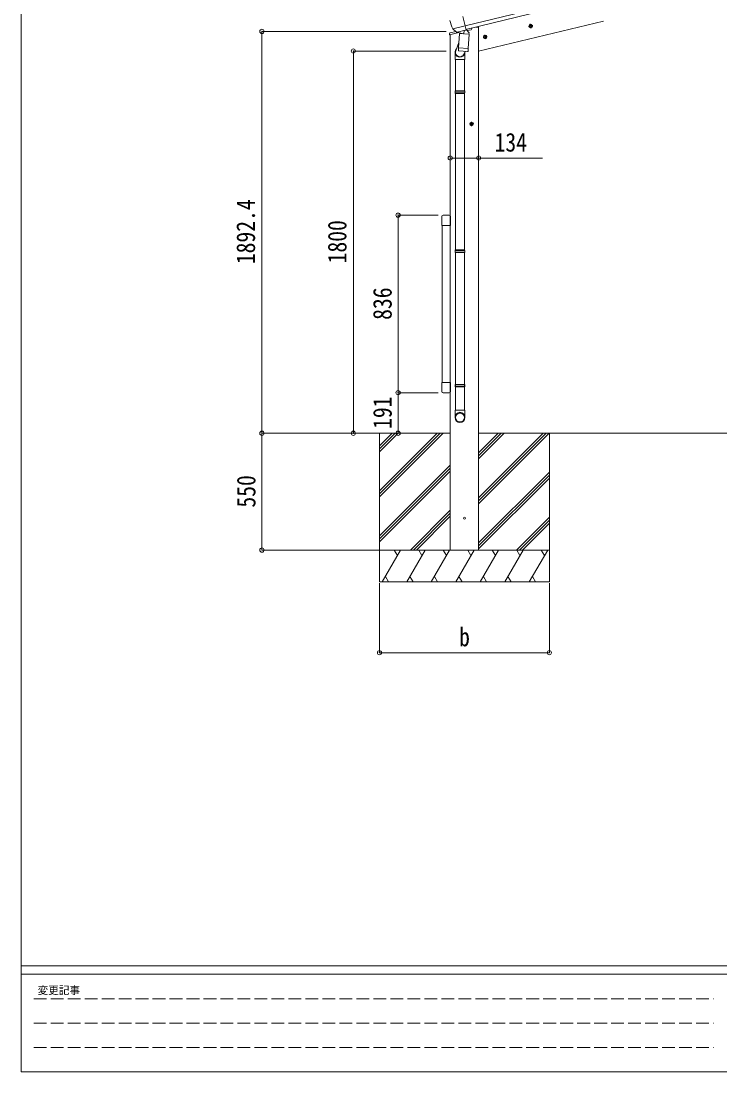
# Model space of a CAD drawing. Units: millimetres at full size. Extents: x -5590 to 5652, y -3902 to 3858.
# Drawn here: x -5590 to -2298, y -3902 to 1047 of the extents above; entities that cross this region are included whole.
import ezdxf
from ezdxf.enums import TextEntityAlignment as Align

# ---------------------------------------------------------------- set-up
doc = ezdxf.new("R2010")
doc.units = ezdxf.units.MM
doc.header["$LTSCALE"] = 20
doc.header["$PDMODE"] = 32
doc.header["$PDSIZE"] = 20
doc.linetypes.add('DASHED3', pattern=[4, 3, -1])
for name, color, linetype, lineweight in [('0-0_0', 7, 'Continuous', 9), ('0-1_本体', 4, 'Continuous', 9), ('0-2_部品', 7, 'Continuous', 9), ('0-A_寸法', 6, 'Continuous', 9), ('1-1_GLASS', 4, 'Continuous', 9), ('1-2_GLASS_SEAL', 7, 'Continuous', 9), ('1-A', 6, 'Continuous', 9), ('F-0_240', 7, 'Continuous', 9)]:
    doc.layers.add(name, color=color, linetype=linetype, lineweight=lineweight)
doc.styles.add('ＭＳ ゴシック', font='')
doc.styles.get('ＭＳ ゴシック').set_extended_font_data('MS Gothic')

msp = doc.modelspace()

# ---------------------------------------------------------------- linework, layer by layer
at = {"layer": '0-0_0'}
for p, q in [((-3568.86, -894.03), (-3919.14, -894.03)), ((-3901.86, -894.03), (-3901.86, -1594.03)), ((-3901.86, -1165.53), (-3630.35, -894.03)), ((-3901.86, -1179.68), (-3616.21, -894.03)), ((-3901.86, -1193.82), (-3602.07, -894.03)), ((-3901.86, -953.4), (-3842.49, -894.03)), ((-3901.86, -967.54), (-3828.34, -894.03)), ((-3901.86, -981.69), (-3814.2, -894.03)), ((-3434.86, -894.03), (-1425.5, -894.03)), ((-3434.86, -1226.29), (-3102.59, -894.03)), ((-3434.86, -1198.01), (-3130.88, -894.03)), ((-3434.86, -1212.15), (-3116.73, -894.03)), ((-3434.86, -1014.16), (-3314.72, -894.03)), ((-3434.86, -1000.02), (-3328.87, -894.03)), ((-3434.86, -985.88), (-3343.01, -894.03)), ((-3101.86, -894.03), (-3101.86, -1594.03)), ((-3901.86, -1377.66), (-3568.86, -1044.67)), ((-3901.86, -1391.81), (-3568.86, -1058.81)), ((-3901.86, -1405.95), (-3568.86, -1072.95)), ((-3434.86, -1410.14), (-3101.86, -1077.14)), ((-3434.86, -1424.28), (-3101.86, -1091.29)), ((-3434.86, -1438.43), (-3101.86, -1105.43)), ((-3756.09, -1444.03), (-3568.86, -1256.8)), ((-3741.95, -1444.03), (-3568.86, -1270.94)), ((-3727.81, -1444.03), (-3568.86, -1285.08)), ((-3256.61, -1444.03), (-3101.86, -1289.28)), ((-3242.47, -1444.03), (-3101.86, -1303.42)), ((-3228.33, -1444.03), (-3101.86, -1317.56)), ((-3101.86, -1444.03), (-3901.86, -1444.03)), ((-3889.15, -1594.03), (-3802.55, -1444.03)), ((-3817.55, -1470.02), (-3832.55, -1444.03)), ((-3773.68, -1594.03), (-3687.08, -1444.03)), ((-3702.08, -1470.02), (-3717.08, -1444.03)), ((-3658.21, -1594.03), (-3571.61, -1444.03)), ((-3586.61, -1470.01), (-3601.61, -1444.03)), ((-3542.74, -1594.03), (-3456.14, -1444.03)), ((-3471.14, -1470.01), (-3486.14, -1444.03)), ((-3427.27, -1594.03), (-3340.67, -1444.03)), ((-3355.67, -1470.01), (-3370.67, -1444.03)), ((-3311.8, -1594.03), (-3225.2, -1444.03)), ((-3255.2, -1444.03), (-3240.2, -1470.01)), ((-3196.33, -1594.03), (-3109.73, -1444.03)), ((-3139.73, -1444.03), (-3124.73, -1470.01)), ((-3874.15, -1568.05), (-3859.15, -1594.03)), ((-3758.68, -1568.05), (-3743.68, -1594.03)), ((-3643.21, -1568.05), (-3628.21, -1594.03)), ((-3527.74, -1568.05), (-3512.74, -1594.03)), ((-3412.27, -1568.05), (-3397.27, -1594.03)), ((-3296.8, -1568.05), (-3281.8, -1594.03)), ((-3181.33, -1568.05), (-3166.33, -1594.03)), ((-3901.86, -1594.03), (-3101.86, -1594.03))]:
    msp.add_line(p, q, dxfattribs=at)
at = {"layer": '0-1_本体'}
for p, q in [((-3498.79, 1023.8), (-3015.75, 1141.13)), ((-3494.81, 1007.23), (-3011.72, 1124.56)), ((-3434.86, 905.85), (-2846.07, 1047.2)), ((-3434.86, 1018.97), (-3446.48, 1018.97)), ((-3434.86, 1018.97), (-3434.86, -1444.03)), ((-3568.86, 982.86), (-3568.86, -1444.03))]:
    msp.add_line(p, q, dxfattribs=at)
at = {"layer": '0-2_部品'}
for p, q in [((-3571.41, 982.25), (-3528.71, 992.5)), ((-3542.91, 998.34), (-3569.11, 992.05)), ((-3556.23, 1010.27), (-3498.72, 1024.08)), ((-3539.38, 995.36), (-3555.76, 1009.85)), ((-3536.67, 994.79), (-3529.15, 996.6)), ((-3535.83, 994.9), (-3534.3, 995.27)), ((-3534.3, 995.27), (-3497.6, 1004.08)), ((-3532.46, 995.04), (-3532.52, 994.3)), ((-3531.76, 993.26), (-3505.95, 986.82)), ((-3523.07, 991.09), (-3523.3, 987.8)), ((-3503.55, 1002.26), (-3504.57, 987.65)), ((-3497.6, 1004.08), (-3496.07, 1004.45)), ((-3494.52, 1006.55), (-3493.57, 1006.49)), ((-3493.57, 1006.49), (-3480.26, 991.17)), ((-3489.58, 1001.89), (-3470.69, 1006.43)), ((-3480.26, 991.17), (-3480.7, 984.83)), ((-3466.86, 1014.6), (-3466.86, 1011.29)), ((-3199.82, 1021.41), (-3180.38, 1026.08)), ((-3195.27, 1029.19), (-3197.4, 1021.99)), ((-3187.97, 1030.94), (-3195.27, 1029.19)), ((-3187.77, 1014.02), (-3192.43, 1033.47)), ((-3182.8, 1025.49), (-3187.97, 1030.94)), ((-3184.93, 1018.3), (-3182.8, 1025.49)), ((-3571.41, 989.14), (-3571.41, 982.25)), ((-3527.79, 945.84), (-3542.48, 907.29)), ((-3524.84, 987.91), (-3529.52, 921.08)), ((-3479.15, 984.72), (-3524.84, 987.91)), ((-3483.83, 917.88), (-3479.15, 984.72)), ((-3413.75, 970.05), (-3394.3, 974.72)), ((-3409.19, 977.83), (-3411.32, 970.63)), ((-3401.89, 979.58), (-3409.19, 977.83)), ((-3401.69, 962.66), (-3406.36, 982.11)), ((-3396.72, 974.14), (-3401.89, 979.58)), ((-3398.86, 966.94), (-3396.72, 974.14)), ((-3545.85, 865.21), (-3545.85, 899.56)), ((-3530.38, 908.61), (-3529.5, 921.07)), ((-3529.98, 907.25), (-3529.98, 907.25)), ((-3483.83, 917.88), (-3529.52, 921.08)), ((-3528.53, 906.47), (-3486.84, 903.56)), ((-3498.45, 904.37), (-3502.99, 893.05)), ((-3499.85, 899.86), (-3499.85, 865.21)), ((-3483.84, 917.88), (-3484.73, 905.19)), ((-3499.85, 865.21), (-3545.85, 865.21)), ((-3543.85, 865.21), (-3543.85, 718.51)), ((-3501.85, 865.21), (-3501.85, 718.51)), ((-3545.85, 716.51), (-3544.85, 718.51)), ((-3499.85, 716.51), (-3545.85, 716.51)), ((-3499.85, 708.51), (-3545.85, 708.51)), ((-3500.85, 718.51), (-3544.85, 718.51)), ((-3500.85, 706.51), (-3544.85, 706.51)), ((-3543.85, 706.51), (-3543.85, -30.68)), ((-3501.85, 706.51), (-3501.85, -30.68)), ((-3499.85, 716.51), (-3500.85, 718.51)), ((-3499.85, 708.51), (-3500.85, 706.51)), ((-3499.85, 716.51), (-3499.85, 708.51)), ((-3458.36, 562.47), (-3478.36, 562.47)), ((-3468.36, 569.97), (-3474.86, 566.22)), ((-3474.86, 566.22), (-3474.86, 558.71)), ((-3474.86, 558.71), (-3468.36, 554.96)), ((-3468.36, 552.47), (-3468.36, 572.47)), ((-3461.86, 566.22), (-3468.36, 569.97)), ((-3545.85, -32.68), (-3544.85, -30.68)), ((-3499.85, -32.68), (-3545.85, -32.68)), ((-3499.85, -40.68), (-3545.85, -40.68)), ((-3500.85, -30.68), (-3544.85, -30.68)), ((-3500.85, -42.68), (-3544.85, -42.68)), ((-3543.85, -42.68), (-3543.85, -785.87)), ((-3501.85, -42.68), (-3501.85, -785.87)), ((-3499.85, -32.68), (-3500.85, -30.68)), ((-3499.85, -40.68), (-3500.85, -42.68)), ((-3499.85, -32.68), (-3499.85, -40.68)), ((-3545.85, -665.86), (-3544.85, -663.86)), ((-3499.85, -665.86), (-3545.85, -665.86)), ((-3499.85, -673.86), (-3545.85, -673.86)), ((-3500.85, -663.86), (-3544.85, -663.86)), ((-3500.85, -675.86), (-3544.85, -675.86)), ((-3543.85, -675.86), (-3543.85, -785.87)), ((-3501.85, -675.86), (-3501.85, -785.87)), ((-3499.85, -665.86), (-3500.85, -663.86)), ((-3499.85, -673.86), (-3500.85, -675.86)), ((-3499.85, -665.86), (-3499.85, -673.86)), ((-3545.85, -820.01), (-3545.85, -785.87)), ((-3499.85, -785.87), (-3545.85, -785.87)), ((-3499.85, -820.01), (-3499.85, -785.87))]:
    msp.add_line(p, q, dxfattribs=at)
for points in [[(-3503.87, 1002.67), (-3494.14, 1005), (-3509.3, 1068.12)], [(-3556.5, 1010.85), (-3555.91, 1010), (-3555.76, 1009.85)], [(-3503.87, 1002.67), (-3504.1, 1002.52), (-3528.87, 996.57), (-3529.15, 996.6)], [(-3197.4, 1021.99), (-3192.23, 1016.54), (-3184.93, 1018.3)], [(-3411.32, 970.63), (-3406.15, 965.19), (-3398.86, 966.94)], [(-3545.85, 716.51), (-3545.85, 708.51), (-3544.85, 706.51)], [(-3468.36, 554.96), (-3461.86, 558.71), (-3461.86, 566.22)], [(-3545.85, -32.68), (-3545.85, -40.68), (-3544.85, -42.68)], [(-3545.85, -665.86), (-3545.85, -673.86), (-3544.85, -675.86)]]:
    msp.add_lwpolyline(points, dxfattribs=at)
for centre, radius in [((-3190.1, 1023.74), 8.5), ((-3190.1, 1023.74), 7.7), ((-3190.1, 1023.74), 6.5), ((-3404.02, 972.38), 8.5), ((-3404.02, 972.38), 7.7), ((-3404.02, 972.38), 6.5), ((-3468.36, 562.47), 8.5), ((-3468.36, 562.47), 7.7), ((-3468.36, 562.47), 6.5)]:
    msp.add_circle(centre, radius, dxfattribs=at)
at = {"layer": '0-2_部品', "color": 4}
msp.add_circle((-3501.86, -1294.03), 4.5, dxfattribs=at)
at = {"layer": '0-2_部品'}
for centre, radius, start, end in [((-3373.2, 1096.68), 202.4, 193.5, 205.09125), ((-3568.41, 989.14), 3, 103.5, 180), ((-3535.95, 995.39), 0.5, 248.23754, 283.5), ((-3532.96, 995.08), 0.5, 356, 103.5), ((-3531.52, 994.23), 1, 176, 256), ((-3502.95, 1002.17), 0.604, 100.59842, 172.20595), ((-3496.19, 1004.93), 0.5, 283.5, 318.76246), ((-3471.86, 1011.29), 5, 283.5, 0), ((-3505.59, 987.79), 1.03, 250.03897, 351.96569), ((-3515.85, 899.56), 30, 177.45142, 180), ((-3528.43, 908.44), 1.95, 175.04017, 217.47766), ((-3528.39, 908.47), 2, 217.40962, 266), ((-3486.7, 905.55), 2, 266, 349.46843)]:
    msp.add_arc(centre, radius, start, end, dxfattribs=at)
for centre, major_axis, ratio, start_param, end_param in [((-3537.39, 997.62), (-0.73, -2.92), 0.997631, 5.8041905, 6.6006116), ((-3537.33, 997.84), (2.63, 3.16), 0.650902, 4.0958226, 4.1686332), ((-3537.37, 997.72), (-0.73, -2.92), 0.997631, 0.3902369, 0.4789948), ((-3522.85, 899.86), (23, 0), 0.996195, 2.3585569, 6.3253237), ((-3522.85, 899.86), (21, 0), 0.996195, 2.7786684, 5.9512394), ((-3522.85, -818.26), (-23, 0), 0.996195, 3.1415927, 6.2831853), ((-3522.85, -820.01), (-23, 0), 0.996195, 3.1415927, 6.2831853), ((-3522.85, -820.01), (0, -23.43), 0.981806, 4.712389, 7.8539816)]:
    msp.add_ellipse(centre, major_axis=major_axis, ratio=ratio, start_param=start_param, end_param=end_param, dxfattribs=at)
msp.add_ellipse((-3522.85, -820.01), major_axis=(21, 0), ratio=0.996195, dxfattribs=at)
at = {"layer": '0-A_寸法'}
for p, q in [((-4455.69, 998.37), (-3587.38, 998.37)), ((-4455.69, 998.37), (-4455.69, -894.03)), ((-4025.03, 905.95), (-3587.38, 905.95)), ((-4025.03, -894.03), (-4025.03, 905.95)), ((-3568.86, 402.02), (-3434.86, 402.02)), ((-3434.86, 402.02), (-3134.86, 402.02)), ((-3814.12, 132.97), (-3625.87, 132.97)), ((-3814.12, 132.97), (-3814.12, -703.03)), ((-3814.12, -703.03), (-3625.87, -703.03)), ((-4455.69, -894.03), (-3901.86, -894.03)), ((-4455.69, -1444.03), (-4455.69, -894.03)), ((-4025.03, -894.03), (-3587.38, -894.03)), ((-3814.12, -894.03), (-3625.87, -894.03)), ((-4455.69, -1444.03), (-3901.86, -1444.03)), ((-3901.86, -1927.35), (-3901.86, -1599.9)), ((-3101.86, -1927.35), (-3101.86, -1599.9)), ((-3101.86, -1927.35), (-3901.86, -1927.35))]:
    msp.add_line(p, q, dxfattribs=at)
for p in [(-4455.69, 998.37), (-4025.03, 905.95), (-3568.86, 402.02), (-3434.86, 402.02), (-3814.12, 132.97), (-3814.12, -703.03), (-4455.69, -894.03), (-4025.03, -894.03), (-3814.12, -894.03), (-4455.69, -1444.03), (-3901.86, -1927.35), (-3101.86, -1927.35)]:
    msp.add_point(p, dxfattribs=at)
at = {"layer": '1-1_GLASS'}
for p, q in [((-3606.86, 84.37), (-3606.86, -654.35)), ((-3568.86, -654.23), (-3568.86, 84.37))]:
    msp.add_line(p, q, dxfattribs=at)
at = {"layer": '1-2_GLASS_SEAL'}
for p, q in [((-3607.86, 84.37), (-3607.86, 128.07)), ((-3602.36, 133.57), (-3573.36, 133.57)), ((-3567.86, 128.07), (-3567.86, 84.37)), ((-3567.36, 120.07), (-3567.86, 120.07)), ((-3567.86, 84.37), (-3607.86, 84.37)), ((-3567.36, 85.07), (-3567.86, 85.07)), ((-3607.86, -654.23), (-3607.86, -697.93)), ((-3567.86, -654.23), (-3607.86, -654.23)), ((-3567.86, -697.93), (-3567.86, -654.23)), ((-3602.36, -703.43), (-3573.36, -703.43))]:
    msp.add_line(p, q, dxfattribs=at)
for centre, start, end in [((-3602.36, 128.07), 90, 180), ((-3573.36, 128.07), 0, 90), ((-3602.36, -697.93), 180, 270), ((-3573.36, -697.93), 270, 0)]:
    msp.add_arc(centre, 5.5, start, end, dxfattribs=at)
at = {"layer": '1-A'}
msp.add_line((-3814.12, -894.03), (-3814.12, -703.03), dxfattribs=at)
at = {"layer": 'F-0_240', "color": 5}
for p, q in [((-5590.3, 3858.23), (-5590.3, -3901.77)), ((-5590.3, -3401.77), (5369.7, -3401.77)), ((-5590.3, -3441.77), (3591.86, -3441.77)), ((-5590.3, -3901.77), (5369.7, -3901.77))]:
    msp.add_line(p, q, dxfattribs=at)
at = {"layer": 'F-0_240', "color": 4, "linetype": 'DASHED3'}
for p, q in [((-5530.3, -3556.77), (-2328.14, -3556.77)), ((-5530.3, -3671.77), (-2328.14, -3671.77)), ((-5530.3, -3786.77), (-2328.14, -3786.77))]:
    msp.add_line(p, q, dxfattribs=at)

# ---------------------------------------------------------------- texts
at = {"layer": '0-A_寸法', "color": 7, "style": 'ＭＳ ゴシック', "width": 0.85}
for s, p in [('134', (-3359.86, 406.02)), ('b', (-3526.86, -1923.35))]:
    msp.add_text(s, height=87.98, dxfattribs=at).set_placement(p, align=Align.BOTTOM_LEFT)
for s, p in [('1892.4', (-4461.69, -97.83)), ('1800', (-4031.03, -94.04)), ('836', (-3818.12, -360.03)), ('191', (-3818.12, -873.53)), ('550', (-4459.69, -1244.03))]:
    msp.add_text(s, height=87.98, rotation=90, dxfattribs=at).set_placement(p, align=Align.BOTTOM_LEFT)
at = {"layer": 'F-0_240', "style": 'ＭＳ ゴシック'}
msp.add_text('変更記事', height=36.66, dxfattribs=at).set_placement((-5512.15, -3546.77), align=Align.BOTTOM_LEFT)

doc.saveas('drawing.dxf')
